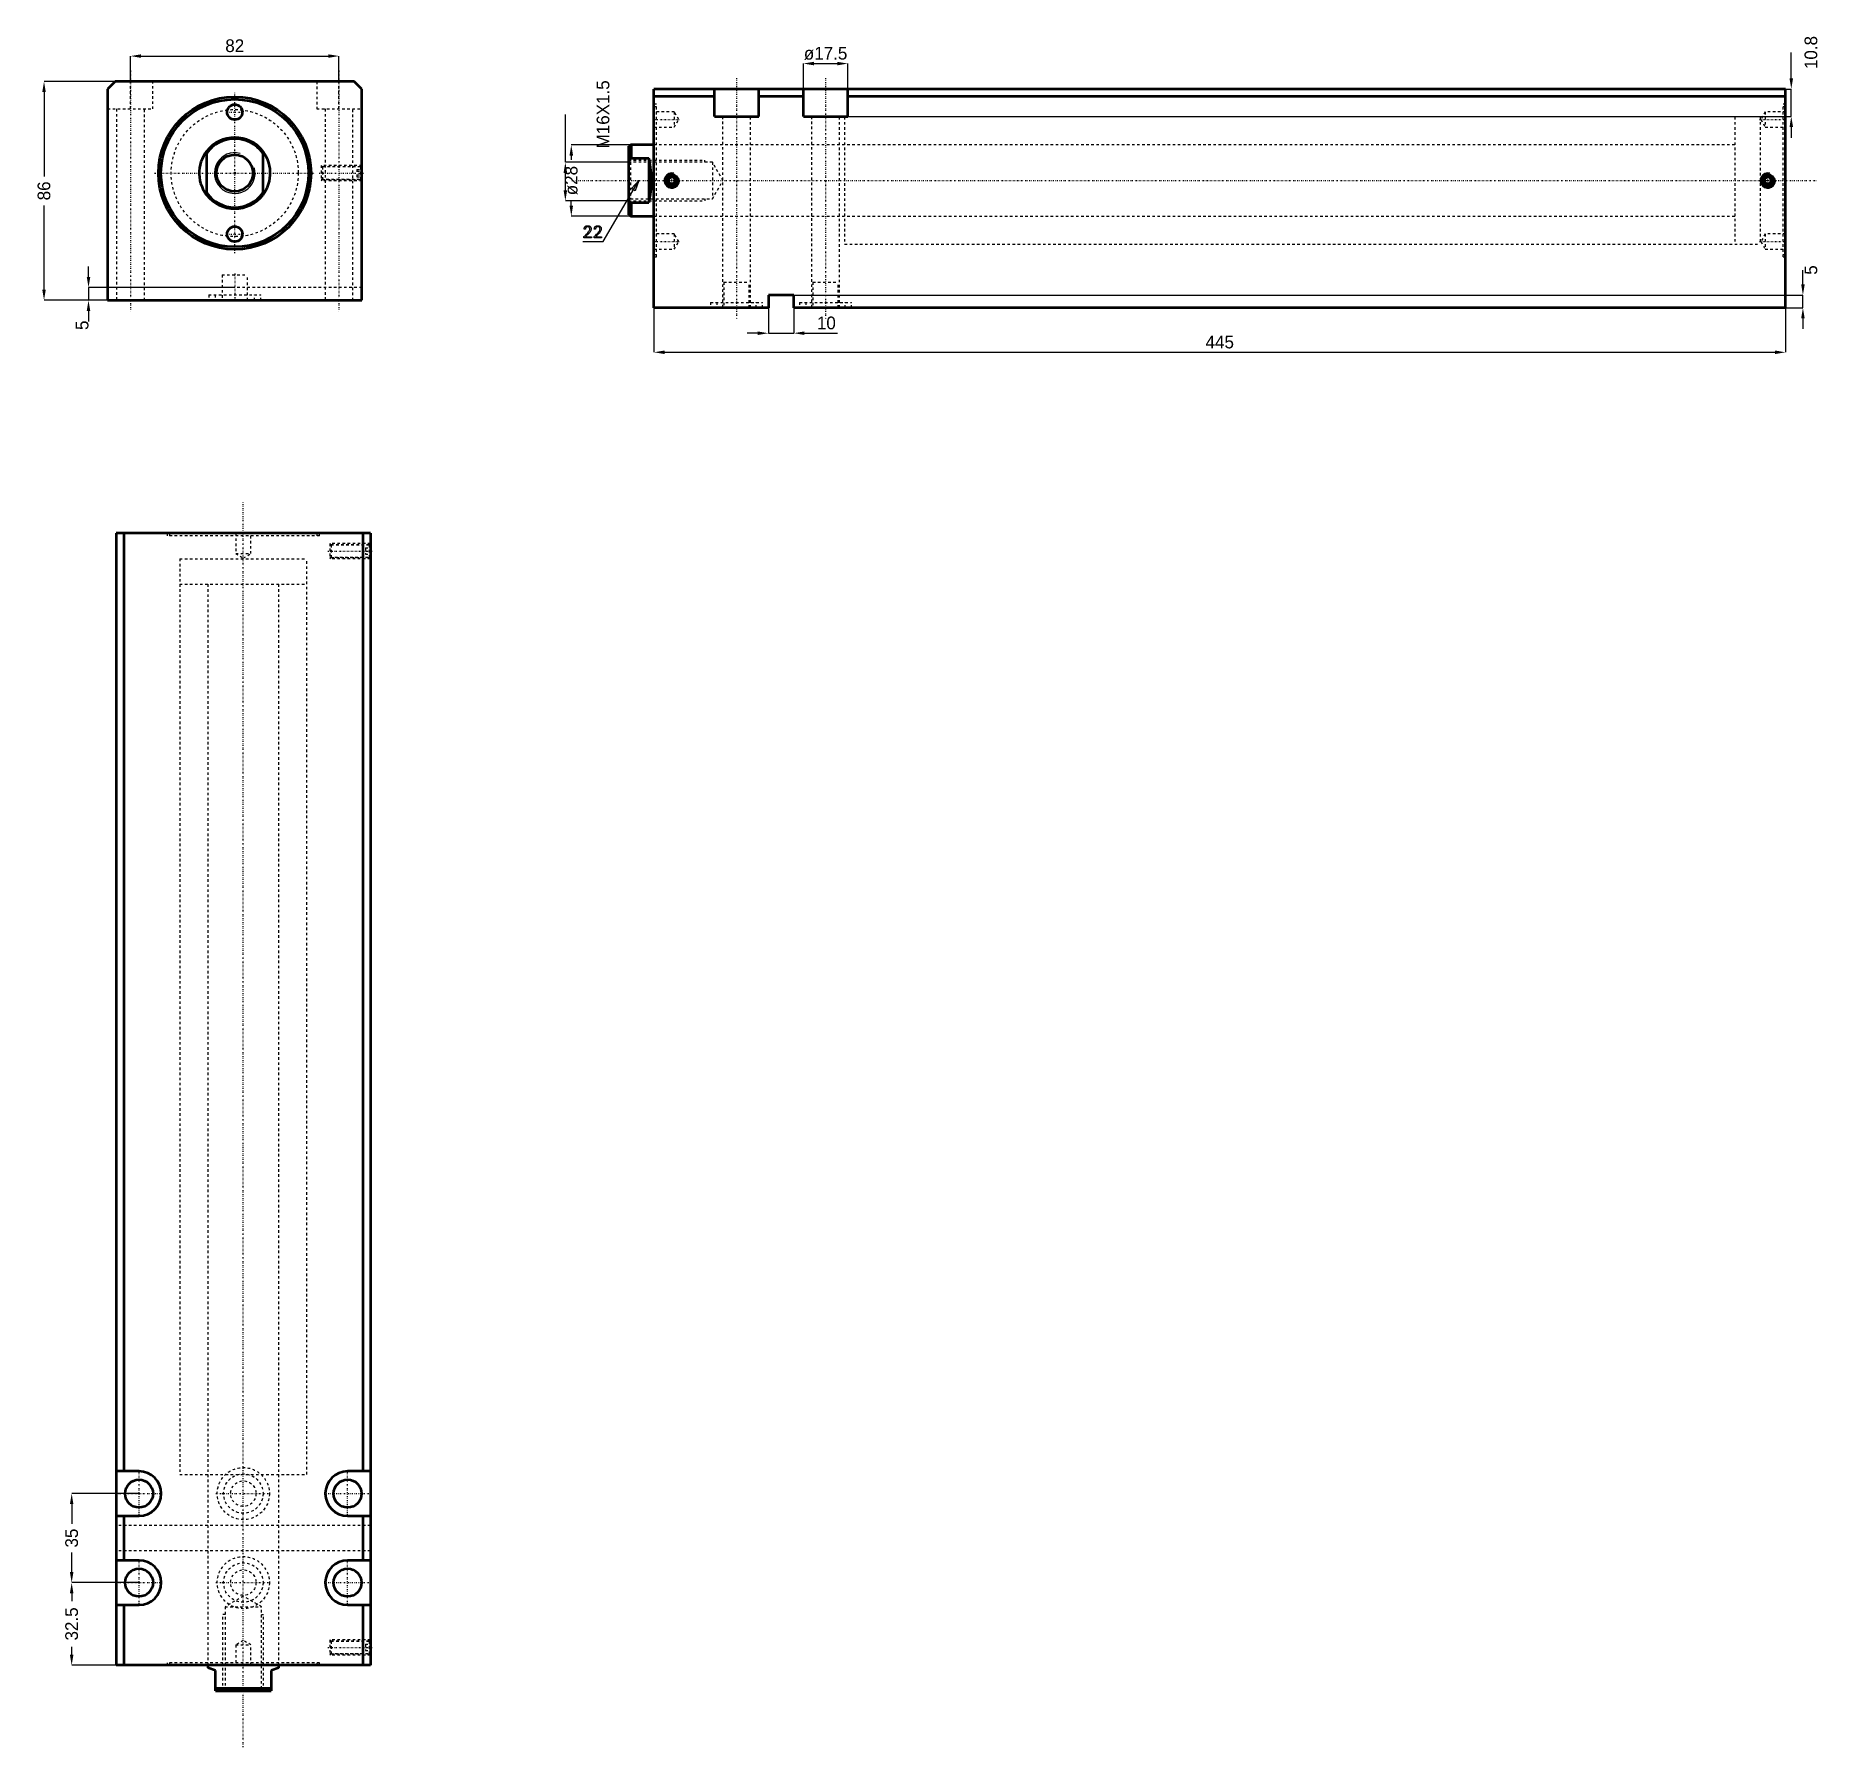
# Model space of a CAD drawing. Header units: millimetres. Extents: x -78 to 623, y -619 to 54.
import ezdxf

# ---------------------------------------------------------------- set-up
doc = ezdxf.new("R2010")
doc.units = ezdxf.units.MM
doc.linetypes.add('Center', pattern=[1.5, 0.45, -0.5, 0.05, -0.5])
doc.linetypes.add('Dashed', pattern=[2, 1, -1])
for name, color, linetype, lineweight in [('2d ConnectionPoints', 7, 'Continuous', 50), ('AM_0', 7, 'Continuous', 50), ('AM_5', 3, 'Continuous', 25), ('AM_7', 7, 'Center', 25), ('AM_9', 6, 'Dashed', 25)]:
    doc.layers.add(name, color=color, linetype=linetype, lineweight=lineweight)
doc.dimstyles.new('ISO-25', dxfattribs={"dimtxt": 2.5, "dimasz": 2.5, "dimexe": 1.25, "dimexo": 0.625, "dimtad": 1, "dimtxsty": 'Standard', "dimcen": 2.5, "dimadec": 0, "dimazin": 0, "dimtfac": 1, "dimtmove": 0, "dimatfit": 3, "dimfxl": 0, "dimarcsym": 0})

# ---------------------------------------------------------------- blocks, each defined once
blk = doc.blocks.new('1_JECX_MF_INLA_50_350_0_rod__0_in_JECX_MF_160_INLA_50_350_0__0')
at = {"layer": 'AM_0'}
for p, q in [((-11, -8.66), (-11, 8.66)), ((11, 8.66), (11, -8.66))]:
    blk.add_line(p, q, dxfattribs=at)
for points in [[(-11, 8.66), (-11.71, 7.67), (-12.34, 6.62), (-12.87, 5.52), (-13.3, 4.38), (-13.63, 3.2), (-13.86, 2), (-13.98, 0.78), (-13.99, -0.44), (-13.9, -1.65), (-13.7, -2.86), (-13.4, -4.04), (-13, -5.2), (-12.5, -6.31), (-11.9, -7.37), (-11.21, -8.38), (-11, -8.66)], [(11, -8.66), (11.71, -7.67), (12.34, -6.62), (12.87, -5.52), (13.3, -4.38), (13.63, -3.2), (13.86, -2), (13.98, -0.78), (13.99, 0.44), (13.9, 1.65), (13.7, 2.86), (13.4, 4.04), (13, 5.2), (12.5, 6.31), (11.9, 7.37), (11.21, 8.38), (11, 8.66)]]:
    blk.add_lwpolyline(points, dxfattribs=at)
blk.add_circle((0, 0), 7.19, dxfattribs=at)
for radius, start, end in [(14, 38.21321, 141.78679), (13.5, 35.43094, 144.56906), (13.5, 215.43094, 324.56906), (14, 218.21321, 321.78679)]:
    blk.add_arc((0, 0), radius, start, end, dxfattribs=at)
at = {"layer": 'AM_5'}
blk.add_arc((0, 0), 8, 75, 15, dxfattribs=at)
blk = doc.blocks.new('2_JECX_MF_EXLA_50_350_0_body__0_in_JECX_MF_160_INLA_50_350_0__0')
at = {"layer": 'AM_0'}
for p, q in [((-47, 36), (-50, 33)), ((47, 36), (-47, 36)), ((50, 33), (47, 36)), ((-50, 33), (-50, -50)), ((50, -50), (50, 33)), ((-50, -50), (50, -50))]:
    blk.add_line(p, q, dxfattribs=at)
for centre, radius in [((0, 0), 30), ((0, 0), 29), ((0, 24), 3), ((0, -24), 3)]:
    blk.add_circle(centre, radius, dxfattribs=at)
at = {"layer": 'AM_5', "linetype": 'Dashed'}
for p, q in [((50, 3), (34, 3)), ((50, -3), (34, -3))]:
    blk.add_line(p, q, dxfattribs=at)
at = {"layer": 'AM_7'}
for p, q in [((-41, 40.3), (-41, -54.3)), ((41, 40.3), (41, -54.3)), ((0, -31.5), (0, 31.5)), ((-3.15, 24), (3.15, 24)), ((-31.5, 0), (31.5, 0)), ((33.2, 0), (50.8, 0)), ((-3.15, -24), (3.15, -24)), ((0, -39.5), (0, -50.5))]:
    blk.add_line(p, q, dxfattribs=at)
at = {"layer": 'AM_9'}
for p, q in [((-41, 25.2), (-41, 36)), ((-32.25, 25.2), (-32.25, 36)), ((32.25, 36), (32.25, 25.2)), ((41, 25.2), (41, 36)), ((-50, 25.2), (-32.25, 25.2)), ((-46.5, 25.2), (-46.5, -50)), ((-35.5, -50), (-35.5, 25.2)), ((32.25, 25.2), (50, 25.2)), ((35.5, 25.2), (35.5, -50)), ((46.5, -50), (46.5, 25.2)), ((34.54, 2.46), (34, 3)), ((34, 3), (34, -3)), ((49.5, 2.4), (34, 2.4)), ((49.46, 2.46), (34.54, 2.46)), ((34.54, 2.46), (34.54, -2.46)), ((48, 1.44), (50, 1.44)), ((48, 1.44), (48, -1.44)), ((48, 0.72), (50, 0.72)), ((50, 3), (49.46, 2.46)), ((49.46, 2.46), (49.46, -2.46)), ((50, 1.9), (49.5, 2.4)), ((49.5, 2.4), (49.5, -2.4)), ((34, -2.4), (49.5, -2.4)), ((34, -3), (34.54, -2.46)), ((34.54, -2.46), (49.46, -2.46)), ((48, -0.72), (50, -0.72)), ((48, -1.44), (50, -1.44)), ((49.46, -2.46), (50, -3)), ((49.5, -2.4), (50, -1.9)), ((-5, -40), (5, -40)), ((-5, -40), (-5, -50)), ((5, -50), (5, -40)), ((50, -45), (-50, -45)), ((-10.25, -47.9), (10.25, -47.9)), ((-10.25, -47.9), (-10.25, -50)), ((-7.75, -47.9), (-7.75, -50)), ((7.75, -50), (7.75, -47.9)), ((10.25, -50), (10.25, -47.9))]:
    blk.add_line(p, q, dxfattribs=at)
blk.add_circle((0, 0), 25, dxfattribs=at)
blk = doc.blocks.new('*D3')
at = {"layer": 'AM_5', "color": 0, "lineweight": -2}
for p, q in [((-41, 36), (-41, 46)), ((-36.83, 46), (36.83, 46)), ((41, 36), (41, 46))]:
    blk.add_line(p, q, dxfattribs=at)
at = {"layer": 'AM_5', "color": 0}
for points in [[(-36.83, 46.69), (-36.83, 45.31), (-41, 46)], [(36.83, 45.31), (36.83, 46.69), (41, 46)]]:
    blk.add_solid(points, dxfattribs=at)
at = {"layer": 'Defpoints', "color": 0}
for p in [(41, 46), (-41, 36), (41, 36)]:
    blk.add_point(p, dxfattribs=at)
at = {"layer": 'AM_5', "color": 0, "insert": (0, 50.05), "char_height": 5, "attachment_point": 5}
blk.add_mtext('82', dxfattribs=at)
blk = doc.blocks.new('*D4')
at = {"layer": 'AM_5', "color": 0, "lineweight": -2}
for p, q in [((-47, 36), (-75, 36)), ((-75, 31.83), (-75, -1.28)), ((-75, -45.83), (-75, -12.72)), ((-50, -50), (-75, -50))]:
    blk.add_line(p, q, dxfattribs=at)
at = {"layer": 'AM_5', "color": 0}
for points in [[(-74.31, 31.83), (-75.69, 31.83), (-75, 36)], [(-75.69, -45.83), (-74.31, -45.83), (-75, -50)]]:
    blk.add_solid(points, dxfattribs=at)
at = {"layer": 'Defpoints', "color": 0}
for p in [(-47, 36), (-75, -50), (-50, -50)]:
    blk.add_point(p, dxfattribs=at)
at = {"layer": 'AM_5', "color": 0, "insert": (-75, -7), "char_height": 5, "attachment_point": 5, "rotation": 90}
blk.add_mtext('86', dxfattribs=at)
blk = doc.blocks.new('*D5')
at = {"layer": 'AM_5', "color": 0, "lineweight": -2}
for p, q in [((-57.5, -40.83), (-57.5, -36.67)), ((0, -45), (-57.5, -45)), ((-57.5, -45), (-57.5, -50)), ((-50, -50), (-57.5, -50)), ((-57.5, -54.17), (-57.5, -58.33))]:
    blk.add_line(p, q, dxfattribs=at)
at = {"layer": 'AM_5', "color": 0}
for points in [[(-58.19, -40.83), (-56.81, -40.83), (-57.5, -45)], [(-56.81, -54.17), (-58.19, -54.17), (-57.5, -50)]]:
    blk.add_solid(points, dxfattribs=at)
at = {"layer": 'Defpoints', "color": 0}
for p in [(0, -45), (-57.5, -50), (-50, -50)]:
    blk.add_point(p, dxfattribs=at)
at = {"layer": 'AM_5', "color": 0, "insert": (-60, -59.83), "char_height": 5, "attachment_point": 5, "rotation": 90}
blk.add_mtext('5', dxfattribs=at)
blk = doc.blocks.new('1_JECX_MF_INLA_50_350_0_rod__0_in_JECX_MF_160_INLA_50_350_0__4')
at = {"layer": 'AM_0'}
for p, q in [((-14, 0), (-14, -1.03)), ((14, -1.03), (14, 0)), ((-11, -2), (-14, -1.03)), ((-11, -10), (-11, -2)), ((14, -1.03), (11, -2)), ((11, -2), (11, -10)), ((-11, -9), (11, -9)), ((-11, -10), (11, -10))]:
    blk.add_line(p, q, dxfattribs=at)
at = {"layer": 'AM_5', "linetype": 'Dashed'}
for p, q in [((-8, -10), (-8, 20)), ((-7.19, 20), (-8, 20)), ((7.19, 20), (8, 20)), ((8, -10), (8, 20))]:
    blk.add_line(p, q, dxfattribs=at)
at = {"layer": 'AM_7'}
blk.add_line((0, -32.25), (0, 457.25), dxfattribs=at)
at = {"layer": 'AM_9'}
for p, q in [((-25, 435), (25, 435)), ((-25, 435), (-25, 425)), ((25, 425), (25, 435)), ((-25, 425), (25, 425)), ((-14, 425), (-14, 0)), ((14, 0), (14, 425)), ((0, 27.15), (-7.19, 23)), ((-7.19, 23), (7.19, 23)), ((-7.19, 23), (-7.19, -9.19)), ((7.19, 23), (0, 27.15)), ((7.19, -9.19), (7.19, 23)), ((-7.19, -9.19), (-8, -10)), ((-7.19, -9.19), (7.19, -9.19)), ((8, -10), (7.19, -9.19))]:
    blk.add_line(p, q, dxfattribs=at)
blk = doc.blocks.new('2_JECX_MF_EXLA_50_350_0_body__0_in_JECX_MF_160_INLA_50_350_0__4')
at = {"layer": 'AM_0'}
for p, q in [((50, 445), (-50, 445)), ((-50, 445), (-50, 0)), ((-47, 445), (-47, 76.25)), ((47, 445), (47, 76.25)), ((50, 445), (50, 0)), ((-41, 76.25), (-50, 76.25)), ((50, 76.25), (41, 76.25)), ((-50, 58.75), (-41, 58.75)), ((-47, 58.75), (-47, 41.25)), ((41, 58.75), (50, 58.75)), ((47, 58.75), (47, 41.25)), ((-41, 41.25), (-50, 41.25)), ((50, 41.25), (41, 41.25)), ((-50, 23.75), (-41, 23.75)), ((-47, 23.75), (-47, 0)), ((41, 23.75), (50, 23.75)), ((47, 23.75), (47, 0)), ((50, 0), (-50, 0))]:
    blk.add_line(p, q, dxfattribs=at)
for centre in [(-41, 67.5), (41, 67.5), (-41, 32.5), (41, 32.5)]:
    blk.add_circle(centre, 5.5, dxfattribs=at)
for centre, start, end in [((-41, 67.5), 270, 90), ((41, 67.5), 90, 270), ((-41, 32.5), 270, 90), ((41, 32.5), 90, 270)]:
    blk.add_arc(centre, 8.75, start, end, dxfattribs=at)
at = {"layer": 'AM_5', "linetype": 'Dashed'}
for p, q in [((50, 441), (34, 441)), ((50, 435), (34, 435)), ((50, 10), (34, 10)), ((50, 4), (34, 4))]:
    blk.add_line(p, q, dxfattribs=at)
at = {"layer": 'AM_7'}
for p, q in [((33.2, 438), (50.8, 438)), ((-41, 58.3125), (-41, 76.6875)), ((41, 58.3125), (41, 76.6875)), ((-50.1875, 67.5), (-31.8125, 67.5)), ((-10.7625, 67.5), (10.7625, 67.5)), ((31.8125, 67.5), (50.1875, 67.5)), ((-41, 23.3125), (-41, 41.6875)), ((41, 23.3125), (41, 41.6875)), ((-50.1875, 32.5), (-31.8125, 32.5)), ((-10.7625, 32.5), (10.7625, 32.5)), ((31.8125, 32.5), (50.1875, 32.5)), ((33.2, 7), (50.8, 7))]:
    blk.add_line(p, q, dxfattribs=at)
at = {"layer": 'AM_9'}
for p, q in [((-30, 445), (-30, 444)), ((30, 444), (-30, 444)), ((-29, 445), (-29, 444)), ((-3, 445), (-3, 437)), ((3, 437), (3, 445)), ((29, 444), (29, 445)), ((30, 444), (30, 445)), ((-25, 435), (25, 435)), ((-25, 435), (-25, 75)), ((-3, 437), (0, 435.2679)), ((-3, 437), (3, 437)), ((0, 435.2679), (3, 437)), ((25, 75), (25, 435)), ((34, 441), (34, 435)), ((34.5415, 440.4585), (34, 441)), ((49.5, 440.4), (34, 440.4)), ((34, 435.6), (49.5, 435.6)), ((34, 435), (34.5415, 435.5415)), ((49.4585, 440.4585), (34.5415, 440.4585)), ((34.5415, 440.4585), (34.5415, 435.5415)), ((34.5415, 435.5415), (49.4585, 435.5415)), ((48, 439.25), (50, 439.25)), ((48, 439.25), (48, 436.75)), ((48, 438), (50, 438)), ((48, 436.75), (50, 436.75)), ((50, 441), (49.4585, 440.4585)), ((49.4585, 440.4585), (49.4585, 435.5415)), ((49.4585, 435.5415), (50, 435)), ((50, 439.9), (49.5, 440.4)), ((49.5, 440.4), (49.5, 435.6)), ((49.5, 435.6), (50, 436.1)), ((-25, 75), (25, 75)), ((-14, 75), (-14, 0)), ((14, 0), (14, 75)), ((50, 55), (-50, 55)), ((50, 45), (-50, 45)), ((0, 9.7321), (-3, 8)), ((-3, 8), (3, 8)), ((-3, 8), (-3, 0)), ((3, 8), (0, 9.7321)), ((3, 0), (3, 8)), ((34, 10), (34, 4)), ((34.5415, 9.4585), (34, 10)), ((49.5, 9.4), (34, 9.4)), ((49.4585, 9.4585), (34.5415, 9.4585)), ((34.5415, 9.4585), (34.5415, 4.5415)), ((48, 8.25), (50, 8.25)), ((48, 8.25), (48, 5.75)), ((50, 10), (49.4585, 9.4585)), ((49.4585, 9.4585), (49.4585, 4.5415)), ((50, 8.9), (49.5, 9.4)), ((49.5, 9.4), (49.5, 4.6)), ((30, 1), (-30, 1)), ((-30, 1), (-30, 0)), ((-29, 1), (-29, 0)), ((29, 0), (29, 1)), ((30, 0), (30, 1)), ((34, 4.6), (49.5, 4.6)), ((34, 4), (34.5415, 4.5415)), ((34.5415, 4.5415), (49.4585, 4.5415)), ((48, 7), (50, 7)), ((48, 5.75), (50, 5.75)), ((49.4585, 4.5415), (50, 4)), ((49.5, 4.6), (50, 5.1))]:
    blk.add_line(p, q, dxfattribs=at)
for centre, radius in [((0, 67.5), 10.25), ((0, 67.5), 7.75), ((0, 67.5), 5), ((0, 32.5), 10.25), ((0, 32.5), 7.75), ((0, 32.5), 5)]:
    blk.add_circle(centre, radius, dxfattribs=at)
blk = doc.blocks.new('*D11')
at = {"layer": 'AM_5', "color": 0, "lineweight": -2}
for p, q in [((-37.62, -519.11), (-64.12, -519.11)), ((-64.12, -523.27), (-64.12, -530.94)), ((-64.12, -549.94), (-64.12, -542.27)), ((-37.62, -554.11), (-64.12, -554.11))]:
    blk.add_line(p, q, dxfattribs=at)
at = {"layer": 'AM_5', "color": 0}
for points in [[(-64.82, -523.27), (-63.43, -523.27), (-64.12, -519.11)], [(-64.82, -549.94), (-63.43, -549.94), (-64.12, -554.11)]]:
    blk.add_solid(points, dxfattribs=at)
at = {"layer": 'Defpoints', "color": 0}
for p in [(-64.12, -519.11), (-37.62, -519.11), (-37.62, -554.11)]:
    blk.add_point(p, dxfattribs=at)
at = {"layer": 'AM_5', "color": 0, "insert": (-64.12, -536.61), "char_height": 5, "attachment_point": 5, "rotation": 90}
blk.add_mtext('35', dxfattribs=at)
blk = doc.blocks.new('*D12')
at = {"layer": 'AM_5', "color": 0, "lineweight": -2}
for p, q in [((-37.62, -554.11), (-64.12, -554.11)), ((-64.12, -558.27), (-64.12, -561.36)), ((-64.12, -582.44), (-64.12, -579.36)), ((-46.62, -586.61), (-64.12, -586.61))]:
    blk.add_line(p, q, dxfattribs=at)
at = {"layer": 'AM_5', "color": 0}
for points in [[(-64.82, -558.27), (-63.43, -558.27), (-64.12, -554.11)], [(-64.82, -582.44), (-63.43, -582.44), (-64.12, -586.61)]]:
    blk.add_solid(points, dxfattribs=at)
at = {"layer": 'Defpoints', "color": 0}
for p in [(-37.62, -554.11), (-64.12, -586.61), (-46.62, -586.61)]:
    blk.add_point(p, dxfattribs=at)
at = {"layer": 'AM_5', "color": 0, "insert": (-64.12, -570.36), "char_height": 5, "attachment_point": 5, "rotation": 90}
blk.add_mtext('32.5', dxfattribs=at)
blk = doc.blocks.new('1_JECX_MF_INLA_50_350_0_rod__0_in_JECX_MF_160_INLA_50_350_0__2')
at = {"layer": 'AM_0'}
for p, q in [((-9, 14), (-10, 13.5)), ((-10, 13.5), (-10, -13.5)), ((-9, 8.66), (-10, 7.83)), ((0, 14), (-9, 14)), ((-9, 14), (-9, 8.66)), ((-2, 8.66), (-9, 8.66)), ((-2, 8.66), (-2, -8.66)), ((-10, -13.5), (-9, -14)), ((-9, -8.66), (-2, -8.66)), ((-9, -8.66), (-9, -14)), ((-9, -14), (0, -14))]:
    blk.add_line(p, q, dxfattribs=at)
for points in [[(-2, -8.66), (-1.77, -7.67), (-1.57, -6.62), (-1.39, -5.52), (-1.25, -4.38), (-1.15, -3.2), (-1.07, -2), (-1.03, -0.78), (-1.03, 0.44), (-1.06, 1.65), (-1.12, 2.86), (-1.22, 4.04), (-1.35, 5.2), (-1.51, 6.31), (-1.71, 7.37), (-1.93, 8.38), (-2, 8.66)], [(-10, -7.83), (-9.96, -7.86), (-9, -8.66)]]:
    blk.add_lwpolyline(points, dxfattribs=at)
at = {"layer": 'AM_5', "linetype": 'Dashed'}
for p, q in [((-10, 8), (20, 8)), ((20, 7.19), (20, 8)), ((-10, -8), (20, -8)), ((20, -7.19), (20, -8))]:
    blk.add_line(p, q, dxfattribs=at)
at = {"layer": 'AM_7'}
blk.add_line((-32.25, 0), (457.25, 0), dxfattribs=at)
at = {"layer": 'AM_9'}
for p, q in [((435, 25), (425, 25)), ((425, 25), (425, -25)), ((435, 25), (435, -25)), ((-9.19, 7.19), (-10, 8)), ((23, 7.19), (-9.19, 7.19)), ((-9.19, 7.19), (-9.19, -7.19)), ((425, 14), (0, 14)), ((27.15, 0), (23, 7.19)), ((23, 7.19), (23, -7.19)), ((23, -7.19), (27.15, 0)), ((-10, -8), (-9.19, -7.19)), ((-9.19, -7.19), (23, -7.19)), ((0, -14), (425, -14)), ((425, -25), (435, -25))]:
    blk.add_line(p, q, dxfattribs=at)
blk = doc.blocks.new('2_JECX_MF_EXLA_50_350_0_body__0_in_JECX_MF_160_INLA_50_350_0__2')
at = {"layer": 'AM_0'}
for p, q in [((0, -50), (0, 36)), ((445, 36), (0, 36)), ((23.75, 25.2), (23.75, 36)), ((41.25, 25.2), (41.25, 36)), ((58.75, 25.2), (58.75, 36)), ((76.25, 25.2), (76.25, 36)), ((445, -50), (445, 36)), ((23.75, 33), (0, 33)), ((58.75, 33), (41.25, 33)), ((445, 33), (76.25, 33)), ((23.75, 25.2), (41.25, 25.2)), ((58.75, 25.2), (76.25, 25.2)), ((7, 1.44), (5.75, 0.72)), ((5.75, 0.72), (5.75, -0.72)), ((8.25, 0.72), (7, 1.44)), ((8.25, -0.72), (8.25, 0.72)), ((438, 1.44), (436.75, 0.72)), ((436.75, 0.72), (436.75, -0.72)), ((439.25, 0.72), (438, 1.44)), ((439.25, -0.72), (439.25, 0.72)), ((5.75, -0.72), (7, -1.44)), ((7, -1.44), (8.25, -0.72)), ((436.75, -0.72), (438, -1.44)), ((438, -1.44), (439.25, -0.72)), ((55, -45), (45, -45)), ((45, -45), (45, -50)), ((55, -50), (55, -45)), ((45, -50), (0, -50)), ((445, -50), (55, -50))]:
    blk.add_line(p, q, dxfattribs=at)
for centre, radius in [((7, 0), 2.46), ((7, 0), 2.4), ((7, 0), 1.9), ((438, 0), 2.46), ((438, 0), 2.4), ((438, 0), 1.9)]:
    blk.add_circle(centre, radius, dxfattribs=at)
at = {"layer": 'AM_5'}
for centre in [(7, 0), (438, 0)]:
    blk.add_arc(centre, 3, 75, 15, dxfattribs=at)
at = {"layer": 'AM_7'}
for p, q in [((32.5, 40.3), (32.5, -54.3)), ((67.5, 40.3), (67.5, -54.3)), ((-0.49, 24), (10.22, 24)), ((434.78, 24), (445.49, 24)), ((7, -3.15), (7, 3.15)), ((438, -3.15), (438, 3.15)), ((-0.49, -24), (10.22, -24)), ((434.78, -24), (445.49, -24))]:
    blk.add_line(p, q, dxfattribs=at)
at = {"layer": 'AM_9'}
for p, q in [((1, 30), (0, 30)), ((1, 29), (0, 29)), ((1, -30), (1, 30)), ((444, -30), (444, 30)), ((445, 30), (444, 30)), ((445, 29), (444, 29)), ((8, 27), (0, 27)), ((9.73, 24), (8, 27)), ((8, 27), (8, 21)), ((8, 21), (9.73, 24)), ((27, 25.2), (27, -50)), ((38, -50), (38, 25.2)), ((62, 25.2), (62, -50)), ((73, -50), (73, 25.2)), ((435, 25), (75, 25)), ((75, 25), (75, -25)), ((435, 25), (435, -25)), ((437, 27), (435.27, 24)), ((435.27, 24), (437, 21)), ((445, 27), (437, 27)), ((437, 27), (437, 21)), ((0, 21), (8, 21)), ((437, 21), (445, 21)), ((75, 14), (0, 14)), ((0, -14), (75, -14)), ((8, -21), (0, -21)), ((9.73, -24), (8, -21)), ((8, -21), (8, -27)), ((437, -21), (435.27, -24)), ((445, -21), (437, -21)), ((437, -21), (437, -27)), ((0, -27), (8, -27)), ((8, -27), (9.73, -24)), ((75, -25), (435, -25)), ((435.27, -24), (437, -27)), ((437, -27), (445, -27)), ((0, -29), (1, -29)), ((0, -30), (1, -30)), ((444, -29), (445, -29)), ((444, -30), (445, -30)), ((27.5, -40), (37.5, -40)), ((27.5, -40), (27.5, -50)), ((37.5, -50), (37.5, -40)), ((62.5, -40), (72.5, -40)), ((62.5, -40), (62.5, -50)), ((72.5, -50), (72.5, -40)), ((22.25, -47.9), (42.75, -47.9)), ((22.25, -47.9), (22.25, -50)), ((24.75, -47.9), (24.75, -50)), ((40.25, -50), (40.25, -47.9)), ((42.75, -50), (42.75, -47.9)), ((57.25, -47.9), (77.75, -47.9)), ((57.25, -47.9), (57.25, -50)), ((59.75, -47.9), (59.75, -50)), ((75.25, -50), (75.25, -47.9)), ((77.75, -50), (77.75, -47.9))]:
    blk.add_line(p, q, dxfattribs=at)
blk = doc.blocks.new('*D23')
at = {"layer": 'AM_5', "color": 0, "lineweight": -2}
for p, q in [((223.6, 33.05), (223.6, 43.05)), ((227.77, 43.05), (236.93, 43.05)), ((241.1, 33.05), (241.1, 43.05))]:
    blk.add_line(p, q, dxfattribs=at)
at = {"layer": 'AM_5', "color": 0}
for points in [[(227.77, 43.75), (227.77, 42.36), (223.6, 43.05)], [(236.93, 43.75), (236.93, 42.36), (241.1, 43.05)]]:
    blk.add_solid(points, dxfattribs=at)
at = {"layer": 'Defpoints', "color": 0}
for p in [(241.1, 43.05), (223.6, 33.05), (241.1, 33.05)]:
    blk.add_point(p, dxfattribs=at)
at = {"layer": 'AM_5', "color": 0, "insert": (232.35, 47.05), "char_height": 5, "attachment_point": 5}
blk.add_mtext('ø17.5', dxfattribs=at)
blk = doc.blocks.new('*D24')
at = {"layer": 'AM_5', "color": 0, "lineweight": -2}
for p, q in [((612.1, 37.22), (612.1, 47.39)), ((241.1, 33.05), (612.1, 33.05)), ((612.1, 22.25), (612.1, 33.05)), ((241.1, 22.25), (612.1, 22.25)), ((612.1, 18.09), (612.1, 13.92))]:
    blk.add_line(p, q, dxfattribs=at)
at = {"layer": 'AM_5', "color": 0}
for points in [[(611.41, 37.22), (612.8, 37.22), (612.1, 33.05)], [(611.41, 18.09), (612.8, 18.09), (612.1, 22.25)]]:
    blk.add_solid(points, dxfattribs=at)
at = {"layer": 'Defpoints', "color": 0}
for p in [(241.1, 33.05), (612.1, 33.05), (241.1, 22.25)]:
    blk.add_point(p, dxfattribs=at)
at = {"layer": 'AM_5', "color": 0, "insert": (619.85, 47.39), "char_height": 5, "attachment_point": 5, "rotation": 90}
blk.add_mtext('10.8', dxfattribs=at)
blk = doc.blocks.new('*D25')
at = {"layer": 'AM_5', "color": 0, "lineweight": -2}
for p, q in [((164.85, -52.95), (164.85, -70.45)), ((609.85, -52.95), (609.85, -70.45)), ((169.02, -70.45), (605.68, -70.45))]:
    blk.add_line(p, q, dxfattribs=at)
at = {"layer": 'AM_5', "color": 0}
for points in [[(169.02, -69.75), (169.02, -71.14), (164.85, -70.45)], [(605.68, -69.75), (605.68, -71.14), (609.85, -70.45)]]:
    blk.add_solid(points, dxfattribs=at)
at = {"layer": 'Defpoints', "color": 0}
for p in [(164.85, -52.95), (609.85, -52.95), (609.85, -70.45)]:
    blk.add_point(p, dxfattribs=at)
at = {"layer": 'AM_5', "color": 0, "insert": (387.35, -66.45), "char_height": 5, "attachment_point": 5}
blk.add_mtext('445', dxfattribs=at)
blk = doc.blocks.new('*D26')
at = {"layer": 'AM_5', "color": 0, "lineweight": -2}
for p, q in [((155.85, 11.05), (132.35, 11.05)), ((132.35, 6.89), (132.35, 5.22)), ((132.35, -12.78), (132.35, -11.11)), ((155.85, -16.95), (132.35, -16.95))]:
    blk.add_line(p, q, dxfattribs=at)
at = {"layer": 'AM_5', "color": 0}
for points in [[(131.66, 6.89), (133.05, 6.89), (132.35, 11.05)], [(131.66, -12.78), (133.05, -12.78), (132.35, -16.95)]]:
    blk.add_solid(points, dxfattribs=at)
at = {"layer": 'Defpoints', "color": 0}
for p in [(132.35, 11.05), (155.85, 11.05), (155.85, -16.95)]:
    blk.add_point(p, dxfattribs=at)
at = {"layer": 'AM_5', "color": 0, "insert": (132.35, -2.95), "char_height": 5, "attachment_point": 5, "rotation": 90}
blk.add_mtext('ø28', dxfattribs=at)
blk = doc.blocks.new('*D27')
at = {"layer": 'AM_5', "color": 0, "lineweight": -2}
for p, q in [((209.85, -47.95), (209.85, -62.95)), ((219.85, -52.95), (219.85, -62.95)), ((205.68, -62.95), (201.52, -62.95)), ((209.85, -62.95), (219.85, -62.95)), ((224.02, -62.95), (237.07, -62.95))]:
    blk.add_line(p, q, dxfattribs=at)
at = {"layer": 'AM_5', "color": 0}
for points in [[(205.68, -62.25), (205.68, -63.64), (209.85, -62.95)], [(224.02, -62.25), (224.02, -63.64), (219.85, -62.95)]]:
    blk.add_solid(points, dxfattribs=at)
at = {"layer": 'Defpoints', "color": 0}
for p in [(209.85, -47.95), (219.85, -52.95), (219.85, -62.95)]:
    blk.add_point(p, dxfattribs=at)
at = {"layer": 'AM_5', "color": 0, "insert": (232.65, -58.95), "char_height": 5, "attachment_point": 5}
blk.add_mtext('10', dxfattribs=at)
blk = doc.blocks.new('*D28')
at = {"layer": 'AM_5', "color": 0, "lineweight": -2}
for p, q in [((616.68, -43.78), (616.68, -38.11)), ((209.85, -47.95), (616.68, -47.95)), ((616.68, -52.95), (616.68, -47.95)), ((219.85, -52.95), (616.68, -52.95)), ((616.68, -57.11), (616.68, -61.28))]:
    blk.add_line(p, q, dxfattribs=at)
at = {"layer": 'AM_5', "color": 0}
for points in [[(615.99, -43.78), (617.38, -43.78), (616.68, -47.95)], [(615.99, -57.11), (617.38, -57.11), (616.68, -52.95)]]:
    blk.add_solid(points, dxfattribs=at)
at = {"layer": 'Defpoints', "color": 0}
for p in [(209.85, -47.95), (219.85, -52.95), (616.68, -52.95)]:
    blk.add_point(p, dxfattribs=at)
at = {"layer": 'AM_5', "color": 0, "insert": (619.85, -38.11), "char_height": 5, "attachment_point": 5, "rotation": 90}
blk.add_mtext('5', dxfattribs=at)
blk = doc.blocks.new('*D29')
at = {"layer": 'AM_5', "color": 0, "lineweight": -2}
for p, q in [((130.02, 4.24), (130.02, 23.08)), ((155.66, 4.24), (130.02, 4.24)), ((130.02, -6.78), (130.02, 0.08)), ((154.85, -10.95), (130.02, -10.95))]:
    blk.add_line(p, q, dxfattribs=at)
at = {"layer": 'AM_5', "color": 0}
for points in [[(129.32, 0.08), (130.71, 0.08), (130.02, 4.24)], [(129.32, -6.78), (130.71, -6.78), (130.02, -10.95)]]:
    blk.add_solid(points, dxfattribs=at)
at = {"layer": 'Defpoints', "color": 0}
for p in [(155.66, 4.24), (130.02, -10.95), (154.85, -10.95)]:
    blk.add_point(p, dxfattribs=at)
at = {"layer": 'AM_5', "color": 0, "insert": (144.85, 23.08), "char_height": 5, "attachment_point": 5, "rotation": 90}
blk.add_mtext('M16X1.5', dxfattribs=at)

msp = doc.modelspace()

# ---------------------------------------------------------------- linework, layer by layer
at = {"layer": '2d ConnectionPoints'}
for p in [(0, 0), (164.851, -2.946), (3.376, -586.606)]:
    msp.add_point(p, dxfattribs=at)
at = {"layer": 'AM_5'}
for p, q in [((144.851, -26.946), (158.851, -2.946)), ((136.851, -26.946), (144.851, -26.946))]:
    msp.add_line(p, q, dxfattribs=at)
for points in [[(158.851, -2.946), (157.472, -6.965), (156.032, -6.125), (158.851, -2.946)], [(137.498, -24.835), (137.498, -24.835), (137.712, -24.639), (138.017, -24.353), (138.017, -24.353), (138.303, -24.076), (138.483, -23.897), (138.483, -23.897), (138.655, -23.716), (138.902, -23.432), (138.902, -23.432), (139.135, -23.132), (139.282, -22.924), (139.282, -22.924), (139.412, -22.716), (139.553, -22.42), (139.553, -22.42), (139.628, -22.143), (139.643, -21.968), (139.643, -21.968), (139.639, -21.87), (139.615, -21.732), (139.615, -21.732), (139.572, -21.603), (139.532, -21.523), (139.532, -21.523), (139.485, -21.448), (139.401, -21.35), (139.401, -21.35), (139.303, -21.267), (139.229, -21.221), (139.229, -21.221), (139.149, -21.182), (139.023, -21.14), (139.023, -21.14), (138.889, -21.118), (138.795, -21.113), (138.795, -21.113), (138.69, -21.118), (138.543, -21.141), (138.543, -21.141), (138.406, -21.184), (138.32, -21.224), (138.32, -21.224), (138.241, -21.272), (138.135, -21.359), (138.135, -21.359), (138.046, -21.464), (137.995, -21.544), (137.995, -21.544), (137.953, -21.631), (137.907, -21.773), (137.907, -21.773), (137.883, -21.928), (137.878, -22.04), (137.391, -22.04), (137.391, -22.04), (137.398, -21.873), (137.438, -21.641), (137.438, -21.641), (137.511, -21.43), (137.579, -21.302), (137.579, -21.302), (137.66, -21.184), (137.801, -21.03), (137.801, -21.03), (137.965, -20.904), (138.088, -20.834), (138.088, -20.834), (138.219, -20.776), (138.425, -20.714), (138.425, -20.714), (138.643, -20.681), (138.795, -20.675), (138.795, -20.675), (138.937, -20.681), (139.143, -20.712), (139.143, -20.712), (139.341, -20.77), (139.467, -20.824), (139.467, -20.824), (139.587, -20.889), (139.748, -21.009), (139.748, -21.009), (139.887, -21.153), (139.966, -21.263), (139.966, -21.263), (140.034, -21.383), (140.106, -21.578), (140.106, -21.578), (140.146, -21.792), (140.153, -21.945), (140.153, -21.945), (140.142, -22.119), (140.084, -22.385), (140.084, -22.385), (139.976, -22.659), (139.877, -22.846), (139.877, -22.846), (139.763, -23.031), (139.578, -23.3), (139.578, -23.3), (139.376, -23.557), (139.232, -23.721), (139.232, -23.721), (139.077, -23.889), (138.817, -24.16), (138.817, -24.16), (138.524, -24.455), (138.31, -24.666), (137.966, -25.004), (140.293, -25.007), (140.293, -25.446), (137.326, -25.446), (137.326, -24.991), (137.498, -24.835)], [(141.498, -24.835), (141.498, -24.835), (141.712, -24.639), (142.017, -24.353), (142.017, -24.353), (142.303, -24.076), (142.483, -23.897), (142.483, -23.897), (142.655, -23.716), (142.902, -23.432), (142.902, -23.432), (143.135, -23.132), (143.282, -22.924), (143.282, -22.924), (143.412, -22.716), (143.553, -22.42), (143.553, -22.42), (143.628, -22.143), (143.643, -21.968), (143.643, -21.968), (143.639, -21.87), (143.615, -21.732), (143.615, -21.732), (143.572, -21.603), (143.532, -21.523), (143.532, -21.523), (143.485, -21.448), (143.401, -21.35), (143.401, -21.35), (143.303, -21.267), (143.229, -21.221), (143.229, -21.221), (143.149, -21.182), (143.023, -21.14), (143.023, -21.14), (142.889, -21.118), (142.795, -21.113), (142.795, -21.113), (142.69, -21.118), (142.543, -21.141), (142.543, -21.141), (142.406, -21.184), (142.32, -21.224), (142.32, -21.224), (142.241, -21.272), (142.135, -21.359), (142.135, -21.359), (142.046, -21.464), (141.995, -21.544), (141.995, -21.544), (141.953, -21.631), (141.907, -21.773), (141.907, -21.773), (141.883, -21.928), (141.878, -22.04), (141.391, -22.04), (141.391, -22.04), (141.398, -21.873), (141.438, -21.641), (141.438, -21.641), (141.511, -21.43), (141.579, -21.302), (141.579, -21.302), (141.66, -21.184), (141.801, -21.03), (141.801, -21.03), (141.965, -20.904), (142.088, -20.834), (142.088, -20.834), (142.219, -20.776), (142.425, -20.714), (142.425, -20.714), (142.643, -20.681), (142.795, -20.675), (142.795, -20.675), (142.937, -20.681), (143.143, -20.712), (143.143, -20.712), (143.341, -20.77), (143.467, -20.824), (143.467, -20.824), (143.587, -20.889), (143.748, -21.009), (143.748, -21.009), (143.887, -21.153), (143.966, -21.263), (143.966, -21.263), (144.034, -21.383), (144.106, -21.578), (144.106, -21.578), (144.146, -21.792), (144.153, -21.945), (144.153, -21.945), (144.142, -22.119), (144.084, -22.385), (144.084, -22.385), (143.976, -22.659), (143.877, -22.846), (143.877, -22.846), (143.763, -23.031), (143.578, -23.3), (143.578, -23.3), (143.376, -23.557), (143.232, -23.721), (143.232, -23.721), (143.077, -23.889), (142.817, -24.16), (142.817, -24.16), (142.524, -24.455), (142.31, -24.666), (141.966, -25.004), (144.293, -25.007), (144.293, -25.446), (141.326, -25.446), (141.326, -24.991), (141.498, -24.835)]]:
    msp.add_lwpolyline(points, dxfattribs=at)

# ---------------------------------------------------------------- block references
for name, p in [('2_JECX_MF_EXLA_50_350_0_body__0_in_JECX_MF_160_INLA_50_350_0__0', (0, 0)), ('2_JECX_MF_EXLA_50_350_0_body__0_in_JECX_MF_160_INLA_50_350_0__2', (164.851, -2.946)), ('1_JECX_MF_INLA_50_350_0_rod__0_in_JECX_MF_160_INLA_50_350_0__2', (164.851, -2.946)), ('1_JECX_MF_INLA_50_350_0_rod__0_in_JECX_MF_160_INLA_50_350_0__0', (0, 0)), ('1_JECX_MF_INLA_50_350_0_rod__0_in_JECX_MF_160_INLA_50_350_0__4', (3.376, -586.606)), ('2_JECX_MF_EXLA_50_350_0_body__0_in_JECX_MF_160_INLA_50_350_0__4', (3.376, -586.606))]:
    msp.add_blockref(name, p)

# ---------------------------------------------------------------- dimensions: what is measured, and where the dimension line sits
for base, p1, p2, text, picture, middle in [((41, 46), (-41, 36), (41, 36), '82', '*D3', (0, 46)), ((241.101, 43.054), (223.601, 33.054), (241.101, 33.054), 'ø17.5', '*D23', (232.351, 43.054)), ((219.851, -62.946), (209.851, -47.946), (219.851, -52.946), '10', '*D27', (232.651, -62.946)), ((609.851, -70.446), (164.851, -52.946), (609.851, -52.946), '445', '*D25', (387.351, -70.446))]:
    dim = msp.add_linear_dim(base=base, p1=p1, p2=p2, text=text, dimstyle='ISO-25', override={"dimtxt": 5, "dimasz": 4.166667, "dimexe": 0, "dimexo": 0, "dimgap": 1.5}, dxfattribs=at)
    dim.commit()
    dim.dimension.update_dxf_attribs({"geometry": picture, "text_midpoint": middle, "dimtype": 160})
for base, p1, p2, text, picture, middle in [((612.101, 33.054), (241.101, 22.254), (241.101, 33.054), '10.8', '*D24', (619.851, 47.388)), ((-75, -50), (-47, 36), (-50, -50), '86', '*D4', (-75, -7)), ((130.018, -10.946), (155.663, 4.242), (154.851, -10.946), 'M16X1.5', '*D29', (144.851, 23.076)), ((132.351, 11.054), (155.851, -16.946), (155.851, 11.054), 'ø28', '*D26', (132.351, -2.946)), ((-57.5, -50), (0, -45), (-50, -50), '5', '*D5', (-60, -59.833)), ((616.685, -52.946), (209.851, -47.946), (219.851, -52.946), '5', '*D28', (619.851, -38.112)), ((-64.124, -519.106), (-37.624, -554.106), (-37.624, -519.106), '35', '*D11', (-64.124, -536.606)), ((-64.124, -586.606), (-37.624, -554.106), (-46.624, -586.606), '32.5', '*D12', (-64.124, -570.356))]:
    dim = msp.add_linear_dim(base=base, p1=p1, p2=p2, angle=90, text=text, dimstyle='ISO-25', override={"dimtxt": 5, "dimasz": 4.166667, "dimexe": 0, "dimexo": 0, "dimgap": 1.5}, dxfattribs=at)
    dim.commit()
    dim.dimension.update_dxf_attribs({"geometry": picture, "text_midpoint": middle, "dimtype": 160, "text_rotation": 90})

doc.saveas('drawing.dxf')
